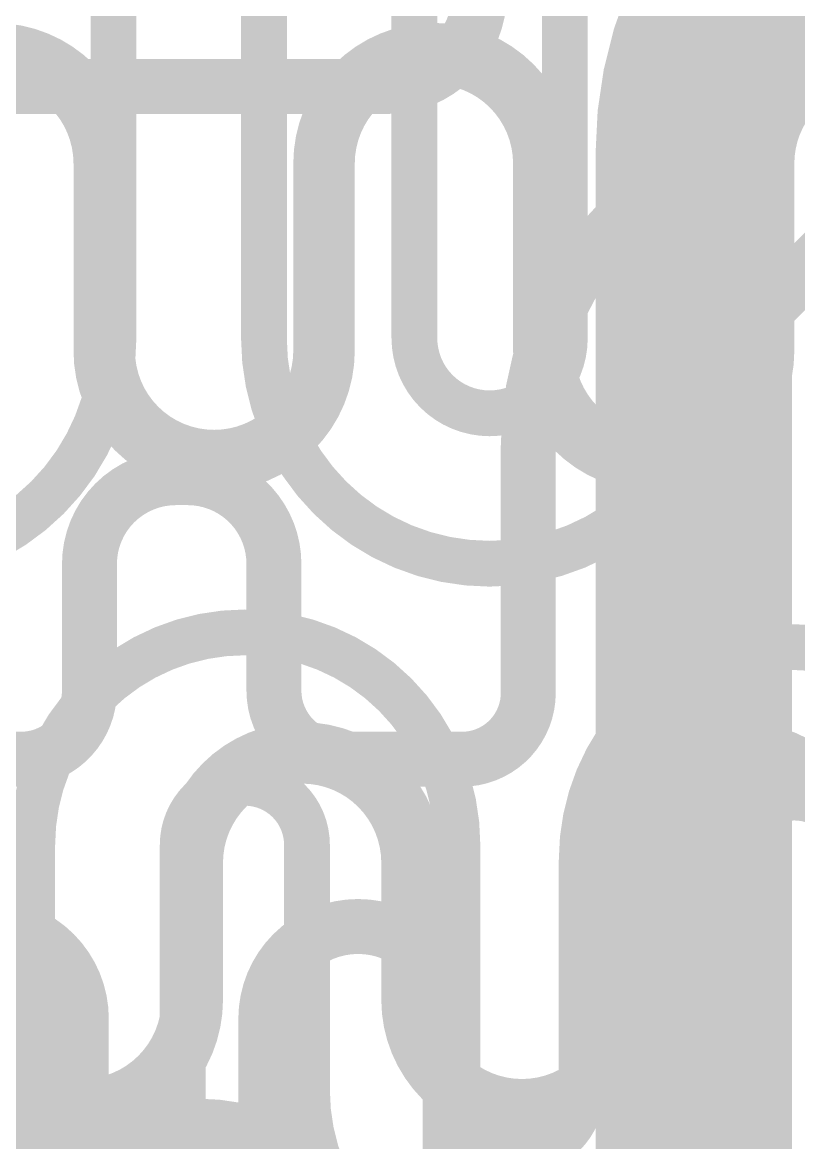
# Model space of a CAD drawing. Header units: inches. Extents: x -6 to 284, y -12 to 154.
# Drawn here: x 65.812 to 67.319, y 1.95 to 4.125 of the extents above; entities that cross this region are included whole.
import ezdxf

# ---------------------------------------------------------------- set-up
doc = ezdxf.new("R2010")
doc.units = ezdxf.units.IN
for name, color, linetype in [('Bottom Layer', 5, 'Continuous'), ('Signal L1', 76, 'Continuous'), ('Signal L2', 6, 'Continuous'), ('Top Layer', 1, 'Continuous')]:
    doc.layers.add(name, color=color, linetype=linetype)

msp = doc.modelspace()

# ---------------------------------------------------------------- linework, layer by layer
at = {"layer": 'Bottom Layer'}
for points in [[(67.11583732, 3.873197739999999, 0.3809999999999999, 0.3809999999999999, -0.4142135623730951), (67.75083732, 4.50819774, 0.3809999999999999, 0.3809999999999999, 0)], [(67.11583732, 1.70080178, 0.3809999999999999, 0.3809999999999999, 0), (67.11583732, 3.873197739999999, 0.3809999999999999, 0.3809999999999999, 0)], [(62.35333731999999, 1.98302372, 0.10414, 0.10414, 0), (66.15847575999999, 1.98302372, 0.10414, 0.10414, 0)], [(66.15847575999999, 1.98302372, 0.10414, 0.10414, -0.4142135623730951), (66.48302933999999, 1.65847014, 0.10414, 0.10414, 0)]]:
    msp.add_lwpolyline(points, format="xyseb", dxfattribs=at)
for points in [[(67.02058732, 3.873197739999999, 0.1905, 0.1905, 1), (67.21108731999999, 3.873197739999999, 0.1905, 0.1905, 1)], [(67.02058732, 3.873197739999999, 0.1905, 0.1905, 1), (67.21108731999999, 3.873197739999999, 0.1905, 0.1905, 1)], [(66.13244076, 1.98302372, 0.05207, 0.05207, 1), (66.18451076, 1.98302372, 0.05207, 0.05207, 1)], [(66.13244076, 1.98302372, 0.05207, 0.05207, 1), (66.18451076, 1.98302372, 0.05207, 0.05207, 1)]]:
    msp.add_lwpolyline(points, format="xyseb", close=True, dxfattribs=at)
at = {"layer": 'Signal L1'}
for points in [[(65.98926857999999, 3.5122993, 0.08889999999999999, 0.08889999999999999, 0), (65.98926857999999, 4.91553246, 0.08889999999999999, 0.08889999999999999, 0)], [(66.28136858, 3.5122993, 0.08889999999999999, 0.08889999999999999, 0), (66.28136858, 4.91553246, 0.08889999999999999, 0.08889999999999999, 0)], [(66.57346858, 3.5122993, 0.08889999999999999, 0.08889999999999999, 0), (66.57346858, 4.91553246, 0.08889999999999999, 0.08889999999999999, 0)], [(66.86556857999999, 3.5122993, 0.08889999999999999, 0.08889999999999999, 0), (66.86556857999999, 4.789030299999999, 0.08889999999999999, 0.08889999999999999, 0)], [(67.15766858, 3.5122993, 0.08889999999999999, 0.08889999999999999, 0), (67.15766858, 4.789030299999999, 0.08889999999999999, 0.08889999999999999, 0)], [(65.98926857999999, 3.5122993, 0.08889999999999999, 0.08889999999999999, -0.9999999999999999), (65.11296858, 3.5122993, 0.08889999999999999, 0.08889999999999999, 0)], [(67.15766858, 3.5122993, 0.08889999999999999, 0.08889999999999999, -0.9999999999999999), (66.28136858, 3.5122993, 0.08889999999999999, 0.08889999999999999, 0)], [(66.86556857999999, 3.5122993, 0.08889999999999999, 0.08889999999999999, -0.9999999999999999), (66.57346858, 3.5122993, 0.08889999999999999, 0.08889999999999999, 0)], [(66.14218674, 2.49344942, 0.11938, 0.11938, -0.9999999999999999), (66.56890673999999, 2.49344942, 0.11938, 0.11938, 0)], [(66.99562673999999, 2.49344942, 0.11938, 0.11938, -0.9999999999999999), (67.42234674, 2.49344942, 0.11938, 0.11938, 0)], [(66.14218674, 2.22717614, 0.11938, 0.11938, 0), (66.14218674, 2.49344942, 0.11938, 0.11938, 0)], [(66.56890673999999, 2.22717614, 0.11938, 0.11938, 0), (66.56890673999999, 2.49344942, 0.11938, 0.11938, 0)], [(66.99562673999999, 2.22717614, 0.11938, 0.11938, 0), (66.99562673999999, 2.49344942, 0.11938, 0.11938, 0)], [(66.14218674, 2.22717614, 0.11938, 0.11938, -0.9999999999999999), (65.71546674, 2.22717614, 0.11938, 0.11938, 0)], [(66.99562673999999, 2.22717614, 0.11938, 0.11938, -0.9999999999999999), (66.56890673999999, 2.22717614, 0.11938, 0.11938, 0)]]:
    msp.add_lwpolyline(points, format="xyseb", dxfattribs=at)
for points in [[(65.96704358, 3.5122993, 0.04445, 0.04445, 1), (66.01149357999999, 3.5122993, 0.04445, 0.04445, 1)], [(65.96704358, 3.5122993, 0.04445, 0.04445, 1), (66.01149357999999, 3.5122993, 0.04445, 0.04445, 1)], [(66.25914358, 3.5122993, 0.04445, 0.04445, 1), (66.30359358, 3.5122993, 0.04445, 0.04445, 1)], [(66.25914358, 3.5122993, 0.04445, 0.04445, 1), (66.30359358, 3.5122993, 0.04445, 0.04445, 1)], [(66.55124357999999, 3.5122993, 0.04445, 0.04445, 1), (66.59569358, 3.5122993, 0.04445, 0.04445, 1)], [(66.55124357999999, 3.5122993, 0.04445, 0.04445, 1), (66.59569358, 3.5122993, 0.04445, 0.04445, 1)], [(66.84334358, 3.5122993, 0.04445, 0.04445, 1), (66.88779358, 3.5122993, 0.04445, 0.04445, 1)], [(66.84334358, 3.5122993, 0.04445, 0.04445, 1), (66.88779358, 3.5122993, 0.04445, 0.04445, 1)], [(67.13544358, 3.5122993, 0.04445, 0.04445, 1), (67.17989358, 3.5122993, 0.04445, 0.04445, 1)], [(67.13544358, 3.5122993, 0.04445, 0.04445, 1), (67.17989358, 3.5122993, 0.04445, 0.04445, 1)], [(66.11234174, 2.49344942, 0.05969, 0.05969, 1), (66.17203174, 2.49344942, 0.05969, 0.05969, 1)], [(66.11234174, 2.49344942, 0.05969, 0.05969, 1), (66.17203174, 2.49344942, 0.05969, 0.05969, 1)], [(66.53906174, 2.49344942, 0.05969, 0.05969, 1), (66.59875174, 2.49344942, 0.05969, 0.05969, 1)], [(66.53906174, 2.49344942, 0.05969, 0.05969, 1), (66.59875174, 2.49344942, 0.05969, 0.05969, 1)], [(66.96578174, 2.49344942, 0.05969, 0.05969, 1), (67.02547173999999, 2.49344942, 0.05969, 0.05969, 1)], [(66.96578174, 2.49344942, 0.05969, 0.05969, 1), (67.02547173999999, 2.49344942, 0.05969, 0.05969, 1)], [(66.11234174, 2.22717614, 0.05969, 0.05969, 1), (66.17203174, 2.22717614, 0.05969, 0.05969, 1)], [(66.11234174, 2.22717614, 0.05969, 0.05969, 1), (66.17203174, 2.22717614, 0.05969, 0.05969, 1)], [(66.53906174, 2.22717614, 0.05969, 0.05969, 1), (66.59875174, 2.22717614, 0.05969, 0.05969, 1)], [(66.53906174, 2.22717614, 0.05969, 0.05969, 1), (66.59875174, 2.22717614, 0.05969, 0.05969, 1)], [(66.96578174, 2.22717614, 0.05969, 0.05969, 1), (67.02547173999999, 2.22717614, 0.05969, 0.05969, 1)], [(66.96578174, 2.22717614, 0.05969, 0.05969, 1), (67.02547173999999, 2.22717614, 0.05969, 0.05969, 1)]]:
    msp.add_lwpolyline(points, format="xyseb", close=True, dxfattribs=at)
at = {"layer": 'Signal L2'}
for points in [[(65.54459331999999, 3.85133342, 0.11938, 0.11938, -0.9999999999999999), (65.97131332, 3.85133342, 0.11938, 0.11938, 0)], [(66.39803332, 3.85133342, 0.11938, 0.11938, -0.9999999999999999), (66.82475331999999, 3.85133342, 0.11938, 0.11938, 0)], [(67.25147332, 3.85133342, 0.11938, 0.11938, -0.4142135623730951), (67.46483332, 4.06469342, 0.11938, 0.11938, 0)], [(65.97131332, 3.48780354, 0.11938, 0.11938, 0), (65.97131332, 3.85133342, 0.11938, 0.11938, 0)], [(66.39803332, 3.48780354, 0.11938, 0.11938, 0), (66.39803332, 3.85133342, 0.11938, 0.11938, 0)], [(66.82475331999999, 3.48780354, 0.11938, 0.11938, 0), (66.82475331999999, 3.85133342, 0.11938, 0.11938, 0)], [(67.25147332, 3.48780354, 0.11938, 0.11938, 0), (67.25147332, 3.85133342, 0.11938, 0.11938, 0)], [(66.39803332, 3.48780354, 0.11938, 0.11938, -0.9999999999999999), (65.97131332, 3.48780354, 0.11938, 0.11938, 0)], [(67.25147332, 3.48780354, 0.11938, 0.11938, -0.9999999999999999), (66.82475331999999, 3.48780354, 0.11938, 0.11938, 0)], [(65.83155235999999, 2.5280874, 0.08889999999999999, 0.08889999999999999, -0.9999999999999999), (66.65705236, 2.5280874, 0.08889999999999999, 0.08889999999999999, 0)], [(66.89835236, 2.49941588, 0.08889999999999999, 0.08889999999999999, -0.9999999999999999), (67.72385236, 2.49941588, 0.08889999999999999, 0.08889999999999999, 0)], [(66.12365236, 2.5280874, 0.08889999999999999, 0.08889999999999999, -0.9999999999999999), (66.36495236, 2.5280874, 0.08889999999999999, 0.08889999999999999, 0)], [(67.19045236, 2.49941588, 0.08889999999999999, 0.08889999999999999, -0.9999999999999999), (67.43175235999999, 2.49941588, 0.08889999999999999, 0.08889999999999999, 0)], [(65.83155235999999, 2.0389723, 0.08889999999999999, 0.08889999999999999, 0), (65.83155235999999, 2.5280874, 0.08889999999999999, 0.08889999999999999, 0)], [(66.12365236, 2.0389723, 0.08889999999999999, 0.08889999999999999, 0), (66.12365236, 2.5280874, 0.08889999999999999, 0.08889999999999999, 0)], [(66.36495236, 2.0516723, 0.08889999999999999, 0.08889999999999999, 0), (66.36495236, 2.5280874, 0.08889999999999999, 0.08889999999999999, 0)], [(66.65705236, 2.0516723, 0.08889999999999999, 0.08889999999999999, 0), (66.65705236, 2.5280874, 0.08889999999999999, 0.08889999999999999, 0)], [(66.89835236, 2.0516723, 0.08889999999999999, 0.08889999999999999, 0), (66.89835236, 2.49941588, 0.08889999999999999, 0.08889999999999999, 0)], [(67.19045236, 2.0516723, 0.08889999999999999, 0.08889999999999999, 0), (67.19045236, 2.49941588, 0.08889999999999999, 0.08889999999999999, 0)], [(67.19045236, 2.0516723, 0.08889999999999999, 0.08889999999999999, -0.9999999999999999), (66.36495236, 2.0516723, 0.08889999999999999, 0.08889999999999999, 0)], [(66.89835236, 2.0516723, 0.08889999999999999, 0.08889999999999999, -0.9999999999999999), (66.65705236, 2.0516723, 0.08889999999999999, 0.08889999999999999, 0)], [(66.12365236, 2.0389723, 0.08889999999999999, 0.08889999999999999, -0.9999876928378493), (65.29815235999999, 2.03896214, 0.08889999999999999, 0.08889999999999999, 0)], [(65.83155235999999, 2.0389723, 0.08889999999999999, 0.08889999999999999, -0.9999999999999999), (65.59025236000001, 2.0389723, 0.08889999999999999, 0.08889999999999999, 0)]]:
    msp.add_lwpolyline(points, format="xyseb", dxfattribs=at)
for points in [[(65.94146832, 3.85133342, 0.05969, 0.05969, 1), (66.00115831999999, 3.85133342, 0.05969, 0.05969, 1)], [(65.94146832, 3.85133342, 0.05969, 0.05969, 1), (66.00115831999999, 3.85133342, 0.05969, 0.05969, 1)], [(66.36818832, 3.85133342, 0.05969, 0.05969, 1), (66.42787831999999, 3.85133342, 0.05969, 0.05969, 1)], [(66.36818832, 3.85133342, 0.05969, 0.05969, 1), (66.42787831999999, 3.85133342, 0.05969, 0.05969, 1)], [(66.79490831999999, 3.85133342, 0.05969, 0.05969, 1), (66.85459832, 3.85133342, 0.05969, 0.05969, 1)], [(66.79490831999999, 3.85133342, 0.05969, 0.05969, 1), (66.85459832, 3.85133342, 0.05969, 0.05969, 1)], [(67.22162832, 3.85133342, 0.05969, 0.05969, 1), (67.28131832, 3.85133342, 0.05969, 0.05969, 1)], [(67.22162832, 3.85133342, 0.05969, 0.05969, 1), (67.28131832, 3.85133342, 0.05969, 0.05969, 1)], [(65.94146832, 3.48780354, 0.05969, 0.05969, 1), (66.00115831999999, 3.48780354, 0.05969, 0.05969, 1)], [(65.94146832, 3.48780354, 0.05969, 0.05969, 1), (66.00115831999999, 3.48780354, 0.05969, 0.05969, 1)], [(66.36818832, 3.48780354, 0.05969, 0.05969, 1), (66.42787831999999, 3.48780354, 0.05969, 0.05969, 1)], [(66.36818832, 3.48780354, 0.05969, 0.05969, 1), (66.42787831999999, 3.48780354, 0.05969, 0.05969, 1)], [(66.79490831999999, 3.48780354, 0.05969, 0.05969, 1), (66.85459832, 3.48780354, 0.05969, 0.05969, 1)], [(66.79490831999999, 3.48780354, 0.05969, 0.05969, 1), (66.85459832, 3.48780354, 0.05969, 0.05969, 1)], [(67.22162832, 3.48780354, 0.05969, 0.05969, 1), (67.28131832, 3.48780354, 0.05969, 0.05969, 1)], [(67.22162832, 3.48780354, 0.05969, 0.05969, 1), (67.28131832, 3.48780354, 0.05969, 0.05969, 1)], [(65.80932736, 2.5280874, 0.04445, 0.04445, 1), (65.85377736, 2.5280874, 0.04445, 0.04445, 1)], [(65.80932736, 2.5280874, 0.04445, 0.04445, 1), (65.85377736, 2.5280874, 0.04445, 0.04445, 1)], [(66.10142735999999, 2.5280874, 0.04445, 0.04445, 1), (66.14587735999999, 2.5280874, 0.04445, 0.04445, 1)], [(66.10142735999999, 2.5280874, 0.04445, 0.04445, 1), (66.14587735999999, 2.5280874, 0.04445, 0.04445, 1)], [(66.34272736, 2.5280874, 0.04445, 0.04445, 1), (66.38717736, 2.5280874, 0.04445, 0.04445, 1)], [(66.34272736, 2.5280874, 0.04445, 0.04445, 1), (66.38717736, 2.5280874, 0.04445, 0.04445, 1)], [(66.63482735999999, 2.5280874, 0.04445, 0.04445, 1), (66.67927736, 2.5280874, 0.04445, 0.04445, 1)], [(66.63482735999999, 2.5280874, 0.04445, 0.04445, 1), (66.67927736, 2.5280874, 0.04445, 0.04445, 1)], [(66.87612736, 2.49941588, 0.04445, 0.04445, 1), (66.92057736, 2.49941588, 0.04445, 0.04445, 1)], [(66.87612736, 2.49941588, 0.04445, 0.04445, 1), (66.92057736, 2.49941588, 0.04445, 0.04445, 1)], [(67.16822736, 2.49941588, 0.04445, 0.04445, 1), (67.21267736, 2.49941588, 0.04445, 0.04445, 1)], [(67.16822736, 2.49941588, 0.04445, 0.04445, 1), (67.21267736, 2.49941588, 0.04445, 0.04445, 1)], [(66.34272736, 2.0516723, 0.04445, 0.04445, 1), (66.38717736, 2.0516723, 0.04445, 0.04445, 1)], [(66.34272736, 2.0516723, 0.04445, 0.04445, 1), (66.38717736, 2.0516723, 0.04445, 0.04445, 1)], [(66.63482735999999, 2.0516723, 0.04445, 0.04445, 1), (66.67927736, 2.0516723, 0.04445, 0.04445, 1)], [(66.63482735999999, 2.0516723, 0.04445, 0.04445, 1), (66.67927736, 2.0516723, 0.04445, 0.04445, 1)], [(66.87612736, 2.0516723, 0.04445, 0.04445, 1), (66.92057736, 2.0516723, 0.04445, 0.04445, 1)], [(66.87612736, 2.0516723, 0.04445, 0.04445, 1), (66.92057736, 2.0516723, 0.04445, 0.04445, 1)], [(67.16822736, 2.0516723, 0.04445, 0.04445, 1), (67.21267736, 2.0516723, 0.04445, 0.04445, 1)], [(67.16822736, 2.0516723, 0.04445, 0.04445, 1), (67.21267736, 2.0516723, 0.04445, 0.04445, 1)], [(65.80932736, 2.0389723, 0.04445, 0.04445, 1), (65.85377736, 2.0389723, 0.04445, 0.04445, 1)], [(65.80932736, 2.0389723, 0.04445, 0.04445, 1), (65.85377736, 2.0389723, 0.04445, 0.04445, 1)], [(66.10142735999999, 2.0389723, 0.04445, 0.04445, 1), (66.14587735999999, 2.0389723, 0.04445, 0.04445, 1)], [(66.10142735999999, 2.0389723, 0.04445, 0.04445, 1), (66.14587735999999, 2.0389723, 0.04445, 0.04445, 1)]]:
    msp.add_lwpolyline(points, format="xyseb", close=True, dxfattribs=at)
at = {"layer": 'Top Layer'}
for points in [[(67.09127297999999, 4.01630896, 0.10668, 0.10668, 0), (67.09127297999999, 5.19948922, 0.10668, 0.10668, 0)], [(66.52048672, 4.35902862, 0.10668, 0.10668, -0.9999999999999999), (66.52048672, 4.00088862, 0.10668, 0.10668, 0)], [(67.09127297999999, 4.01630896, 0.10668, 0.10668, -0.198912367379658), (66.97968062, 3.74690132, 0.10668, 0.10668, 0)], [(64.97787867999999, 4.00088862, 0.10668, 0.10668, 0), (66.52048672, 4.00088862, 0.10668, 0.10668, 0)], [(66.79459589999999, 3.3030033, 0.10668, 0.10668, -0.1991494454898549), (66.97843347999999, 3.74565418, 0.10668, 0.10668, 0)], [(66.97843347999999, 3.74565418, 0.10668, 0.10668, 0), (66.97968062, 3.74690132, 0.10668, 0.10668, 0)], [(67.22377716, 3.534039159999999, 0.10668, 0.10668, 0), (67.38100062, 3.691262619999999, 0.10668, 0.10668, 0)], [(67.1173664, 3.275680519999999, 0.10668, 0.10668, -0.1986975993706521), (67.22377716, 3.534039159999999, 0.10668, 0.10668, 0)], [(66.79459589999999, 3.3030033, 0.10668, 0.10668, 0), (66.79459843999999, 3.08062884, 0.10668, 0.10668, 0)], [(67.1173664, 3.275680519999999, 0.10668, 0.10668, 0), (67.11736894, 3.27494392, 0.10668, 0.10668, 0)], [(67.11736894, 1.27513334, 0.10668, 0.10668, 0), (67.11736894, 3.27494392, 0.10668, 0.10668, 0)], [(65.94259353999999, 3.07347366, 0.10668, 0.10668, -0.4142135623730951), (66.11040625999999, 3.24128638, 0.10668, 0.10668, 0)], [(66.11040625999999, 3.24128638, 0.10668, 0.10668, 0), (66.1333831, 3.24128638, 0.10668, 0.10668, 0)], [(66.1333831, 3.24128638, 0.10668, 0.10668, -0.4142135623730951), (66.30073354, 3.07393594, 0.10668, 0.10668, 0)], [(66.79459843999999, 2.82339034, 0.10668, 0.10668, 0), (66.79459843999999, 3.08062884, 0.10668, 0.10668, 0)], [(65.94259353999999, 2.82777184, 0.10668, 0.10668, 0), (65.94259353999999, 3.07347366, 0.10668, 0.10668, 0)], [(66.30073354, 2.82777184, 0.10668, 0.10668, 0), (66.30073354, 3.07393594, 0.10668, 0.10668, 0)], [(65.94259353999999, 2.82777184, 0.10668, 0.10668, -0.4142135623730951), (65.80926131999999, 2.69443962, 0.10668, 0.10668, 0)], [(66.43406576, 2.69443708, 0.10668, 0.10668, -0.4142079828279849), (66.30073354, 2.82777184, 0.10668, 0.10668, 0)], [(66.79459843999999, 2.82339034, 0.10668, 0.10668, -0.4142135623730951), (66.66564518, 2.69443708, 0.10668, 0.10668, 0)], [(65.7177883, 2.69443962, 0.10668, 0.10668, 0), (65.80926131999999, 2.69443962, 0.10668, 0.10668, 0)], [(66.4340683, 2.69443708, 0.10668, 0.10668, 0), (66.66564518, 2.69443708, 0.10668, 0.10668, 0)], [(65.56871061999999, 2.19062046, 0.10668, 0.10668, -0.9999999999999999), (65.92685062, 2.19062046, 0.10668, 0.10668, 0)], [(66.28499061999999, 2.19062046, 0.10668, 0.10668, -0.9999999999999999), (66.64313062, 2.19062046, 0.10668, 0.10668, 0)], [(65.92685062, 1.2870815, 0.10668, 0.10668, 0), (65.92685062, 2.19062046, 0.10668, 0.10668, 0)], [(66.28499061999999, 1.2870815, 0.10668, 0.10668, 0), (66.28499061999999, 2.19062046, 0.10668, 0.10668, 0)], [(66.64313062, 1.28646174, 0.10668, 0.10668, 0), (66.64313062, 2.19062046, 0.10668, 0.10668, 0)]]:
    msp.add_lwpolyline(points, format="xyseb", dxfattribs=at)
for points in [[(67.06460298, 4.01630896, 0.05333999999999999, 0.05333999999999999, 1), (67.11794298, 4.01630896, 0.05333999999999999, 0.05333999999999999, 1)], [(67.06460298, 4.01630896, 0.05333999999999999, 0.05333999999999999, 1), (67.11794298, 4.01630896, 0.05333999999999999, 0.05333999999999999, 1)], [(66.49381672, 4.00088862, 0.05333999999999999, 0.05333999999999999, 1), (66.54715671999999, 4.00088862, 0.05333999999999999, 0.05333999999999999, 1)], [(66.49381672, 4.00088862, 0.05333999999999999, 0.05333999999999999, 1), (66.54715671999999, 4.00088862, 0.05333999999999999, 0.05333999999999999, 1)], [(66.95176348, 3.74565418, 0.05333999999999999, 0.05333999999999999, 1), (67.00510347999999, 3.74565418, 0.05333999999999999, 0.05333999999999999, 1)], [(66.95176348, 3.74565418, 0.05333999999999999, 0.05333999999999999, 1), (67.00510347999999, 3.74565418, 0.05333999999999999, 0.05333999999999999, 1)], [(66.95301062, 3.74690132, 0.05333999999999999, 0.05333999999999999, 1), (67.00635061999999, 3.74690132, 0.05333999999999999, 0.05333999999999999, 1)], [(66.95301062, 3.74690132, 0.05333999999999999, 0.05333999999999999, 1), (67.00635061999999, 3.74690132, 0.05333999999999999, 0.05333999999999999, 1)], [(67.19710716, 3.534039159999999, 0.05333999999999999, 0.05333999999999999, 1), (67.25044716, 3.534039159999999, 0.05333999999999999, 0.05333999999999999, 1)], [(67.19710716, 3.534039159999999, 0.05333999999999999, 0.05333999999999999, 1), (67.25044716, 3.534039159999999, 0.05333999999999999, 0.05333999999999999, 1)], [(66.7679259, 3.3030033, 0.05333999999999999, 0.05333999999999999, 1), (66.8212659, 3.3030033, 0.05333999999999999, 0.05333999999999999, 1)], [(66.7679259, 3.3030033, 0.05333999999999999, 0.05333999999999999, 1), (66.8212659, 3.3030033, 0.05333999999999999, 0.05333999999999999, 1)], [(67.0906964, 3.275680519999999, 0.05333999999999999, 0.05333999999999999, 1), (67.1440364, 3.275680519999999, 0.05333999999999999, 0.05333999999999999, 1)], [(67.0906964, 3.275680519999999, 0.05333999999999999, 0.05333999999999999, 1), (67.1440364, 3.275680519999999, 0.05333999999999999, 0.05333999999999999, 1)], [(67.09069894, 3.27494392, 0.05333999999999999, 0.05333999999999999, 1), (67.14403894, 3.27494392, 0.05333999999999999, 0.05333999999999999, 1)], [(67.09069894, 3.27494392, 0.05333999999999999, 0.05333999999999999, 1), (67.14403894, 3.27494392, 0.05333999999999999, 0.05333999999999999, 1)], [(66.08373626, 3.24128638, 0.05333999999999999, 0.05333999999999999, 1), (66.13707625999999, 3.24128638, 0.05333999999999999, 0.05333999999999999, 1)], [(66.08373626, 3.24128638, 0.05333999999999999, 0.05333999999999999, 1), (66.13707625999999, 3.24128638, 0.05333999999999999, 0.05333999999999999, 1)], [(66.1067131, 3.24128638, 0.05333999999999999, 0.05333999999999999, 1), (66.1600531, 3.24128638, 0.05333999999999999, 0.05333999999999999, 1)], [(66.1067131, 3.24128638, 0.05333999999999999, 0.05333999999999999, 1), (66.1600531, 3.24128638, 0.05333999999999999, 0.05333999999999999, 1)], [(66.76792843999999, 3.08062884, 0.05333999999999999, 0.05333999999999999, 1), (66.82126844, 3.08062884, 0.05333999999999999, 0.05333999999999999, 1)], [(66.76792843999999, 3.08062884, 0.05333999999999999, 0.05333999999999999, 1), (66.82126844, 3.08062884, 0.05333999999999999, 0.05333999999999999, 1)], [(65.91592354, 3.07347366, 0.05333999999999999, 0.05333999999999999, 1), (65.96926354, 3.07347366, 0.05333999999999999, 0.05333999999999999, 1)], [(65.91592354, 3.07347366, 0.05333999999999999, 0.05333999999999999, 1), (65.96926354, 3.07347366, 0.05333999999999999, 0.05333999999999999, 1)], [(66.27406354, 3.07393594, 0.05333999999999999, 0.05333999999999999, 1), (66.32740354, 3.07393594, 0.05333999999999999, 0.05333999999999999, 1)], [(66.27406354, 3.07393594, 0.05333999999999999, 0.05333999999999999, 1), (66.32740354, 3.07393594, 0.05333999999999999, 0.05333999999999999, 1)], [(65.91592354, 2.82777184, 0.05333999999999999, 0.05333999999999999, 1), (65.96926354, 2.82777184, 0.05333999999999999, 0.05333999999999999, 1)], [(65.91592354, 2.82777184, 0.05333999999999999, 0.05333999999999999, 1), (65.96926354, 2.82777184, 0.05333999999999999, 0.05333999999999999, 1)], [(66.27406354, 2.82777184, 0.05333999999999999, 0.05333999999999999, 1), (66.32740354, 2.82777184, 0.05333999999999999, 0.05333999999999999, 1)], [(66.27406354, 2.82777184, 0.05333999999999999, 0.05333999999999999, 1), (66.32740354, 2.82777184, 0.05333999999999999, 0.05333999999999999, 1)], [(66.76792843999999, 2.82339034, 0.05333999999999999, 0.05333999999999999, 1), (66.82126844, 2.82339034, 0.05333999999999999, 0.05333999999999999, 1)], [(66.76792843999999, 2.82339034, 0.05333999999999999, 0.05333999999999999, 1), (66.82126844, 2.82339034, 0.05333999999999999, 0.05333999999999999, 1)], [(65.78259132, 2.69443962, 0.05333999999999999, 0.05333999999999999, 1), (65.83593132, 2.69443962, 0.05333999999999999, 0.05333999999999999, 1)], [(65.78259132, 2.69443962, 0.05333999999999999, 0.05333999999999999, 1), (65.83593132, 2.69443962, 0.05333999999999999, 0.05333999999999999, 1)], [(66.40739576, 2.69443708, 0.05333999999999999, 0.05333999999999999, 1), (66.46073576, 2.69443708, 0.05333999999999999, 0.05333999999999999, 1)], [(66.4073983, 2.69443708, 0.05333999999999999, 0.05333999999999999, 1), (66.46073829999999, 2.69443708, 0.05333999999999999, 0.05333999999999999, 1)], [(66.63897517999999, 2.69443708, 0.05333999999999999, 0.05333999999999999, 1), (66.69231518, 2.69443708, 0.05333999999999999, 0.05333999999999999, 1)], [(66.63897517999999, 2.69443708, 0.05333999999999999, 0.05333999999999999, 1), (66.69231518, 2.69443708, 0.05333999999999999, 0.05333999999999999, 1)], [(65.90018062, 2.19062046, 0.05333999999999999, 0.05333999999999999, 1), (65.95352062, 2.19062046, 0.05333999999999999, 0.05333999999999999, 1)], [(65.90018062, 2.19062046, 0.05333999999999999, 0.05333999999999999, 1), (65.95352062, 2.19062046, 0.05333999999999999, 0.05333999999999999, 1)], [(66.25832062, 2.19062046, 0.05333999999999999, 0.05333999999999999, 1), (66.31166062, 2.19062046, 0.05333999999999999, 0.05333999999999999, 1)], [(66.25832062, 2.19062046, 0.05333999999999999, 0.05333999999999999, 1), (66.31166062, 2.19062046, 0.05333999999999999, 0.05333999999999999, 1)], [(66.61646062, 2.19062046, 0.05333999999999999, 0.05333999999999999, 1), (66.66980062, 2.19062046, 0.05333999999999999, 0.05333999999999999, 1)], [(66.61646062, 2.19062046, 0.05333999999999999, 0.05333999999999999, 1), (66.66980062, 2.19062046, 0.05333999999999999, 0.05333999999999999, 1)]]:
    msp.add_lwpolyline(points, format="xyseb", close=True, dxfattribs=at)

doc.saveas('drawing.dxf')
